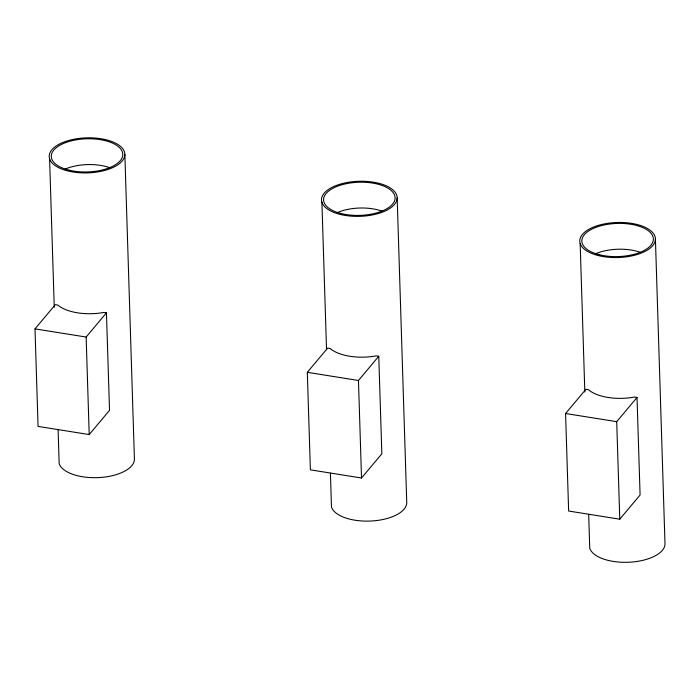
<?xml version="1.0" encoding="UTF-8"?>
<svg xmlns="http://www.w3.org/2000/svg" width="700" height="700" viewBox="0 0 700 700"><rect width="100%" height="100%" fill="white"/><g stroke="black" fill="none" stroke-linecap="round" stroke-linejoin="round"><path stroke-width="1.05" d="M35 328.886L55.317 304.675L57.873 305.078A37.844 17.535 -1.8 0 0 103.897 312.419L106.453 312.83L109.524 410.349L89.206 434.56L38.062 426.405L35 328.886L86.144 337.041L106.453 312.83M307.317 372.321L327.635 348.11L330.19 348.521A37.844 17.535 -1.8 0 0 376.215 355.863L378.77 356.265L381.841 453.793L361.524 478.004L310.38 469.84L307.317 372.321L358.461 380.485L378.77 356.265M565.574 413.516L585.891 389.305L588.446 389.716A37.844 17.535 -1.8 0 0 634.471 397.058L637.026 397.469L640.089 494.988L619.78 519.199L568.636 511.035L565.574 413.516L616.709 421.68L637.026 397.469M655.419 239.146A37.844 17.535 -1.8 0 1 598.544 255.631A37.844 17.535 -1.8 0 1 598.815 225.243A37.844 17.535 -1.8 0 1 655.419 239.146L665 543.891A37.844 17.535 -1.8 0 1 629.843 562.188A37.844 17.535 -1.8 0 1 589.741 548.222L588.674 514.36M616.709 421.68L619.78 519.199M580.16 243.469L584.832 392.026M397.171 197.951A37.844 17.535 -1.8 0 1 340.287 214.436A37.844 17.535 -1.8 0 1 340.559 184.048A37.844 17.535 -1.8 0 1 397.171 197.951L406.744 502.696A37.844 17.535 -1.8 0 1 371.586 520.992A37.844 17.535 -1.8 0 1 331.485 507.028L330.418 473.165M358.461 380.485L361.524 478.004M321.904 202.274L326.541 349.738M124.854 154.508A37.844 17.535 -1.8 0 1 67.97 170.992A37.844 17.535 -1.8 0 1 68.241 140.612A37.844 17.535 -1.8 0 1 124.854 154.508L134.426 459.261A37.844 17.535 -1.8 0 1 99.269 477.549A37.844 17.535 -1.8 0 1 59.168 463.584L58.1 429.73M86.144 337.041L89.206 434.56M49.586 158.839L54.259 307.387M65.135 169.094A34.405 15.942 -1.8 0 1 109.909 167.755M595.709 253.724A34.405 15.942 -1.8 0 1 640.474 252.394M337.453 212.529A34.405 15.942 -1.8 0 1 382.226 211.199M69.011 170.144A35.779 16.581 -1.8 0 0 122.789 154.56A35.779 16.581 -1.8 0 0 69.265 141.418A35.779 16.581 -1.8 0 0 69.011 170.144M599.576 254.782A35.779 16.581 -1.8 0 0 653.363 239.19A35.779 16.581 -1.8 0 0 599.839 226.047A35.779 16.581 -1.8 0 0 599.576 254.782M341.329 213.588A35.779 16.581 -1.8 0 0 395.106 197.995A35.779 16.581 -1.8 0 0 341.582 184.852A35.779 16.581 -1.8 0 0 341.329 213.588"/></g></svg>
